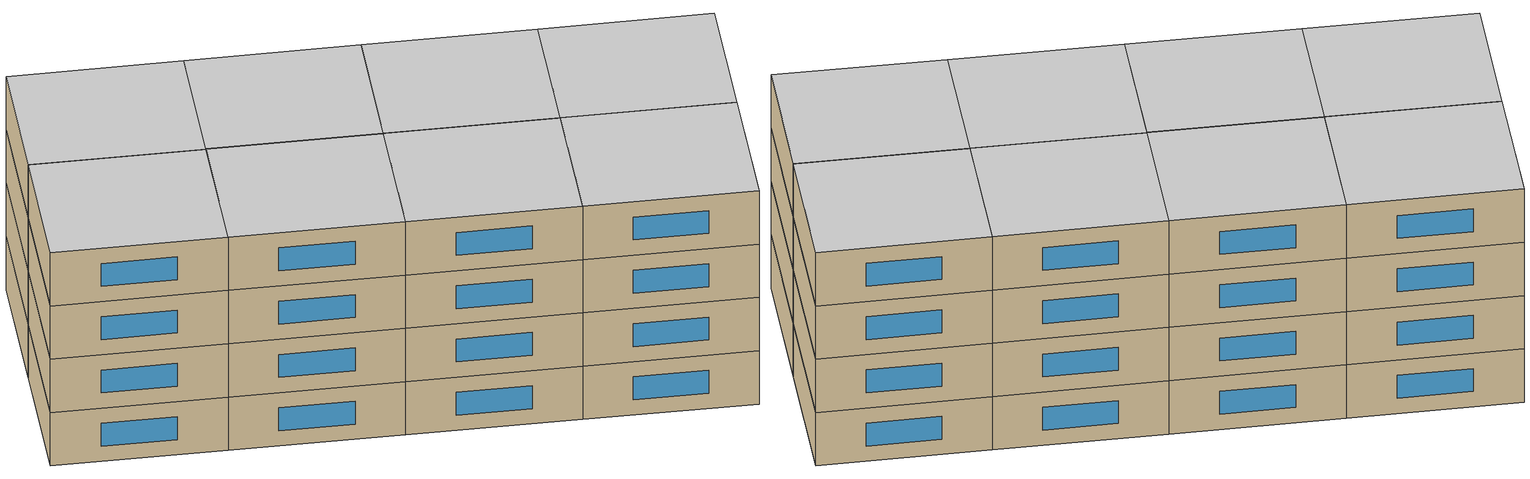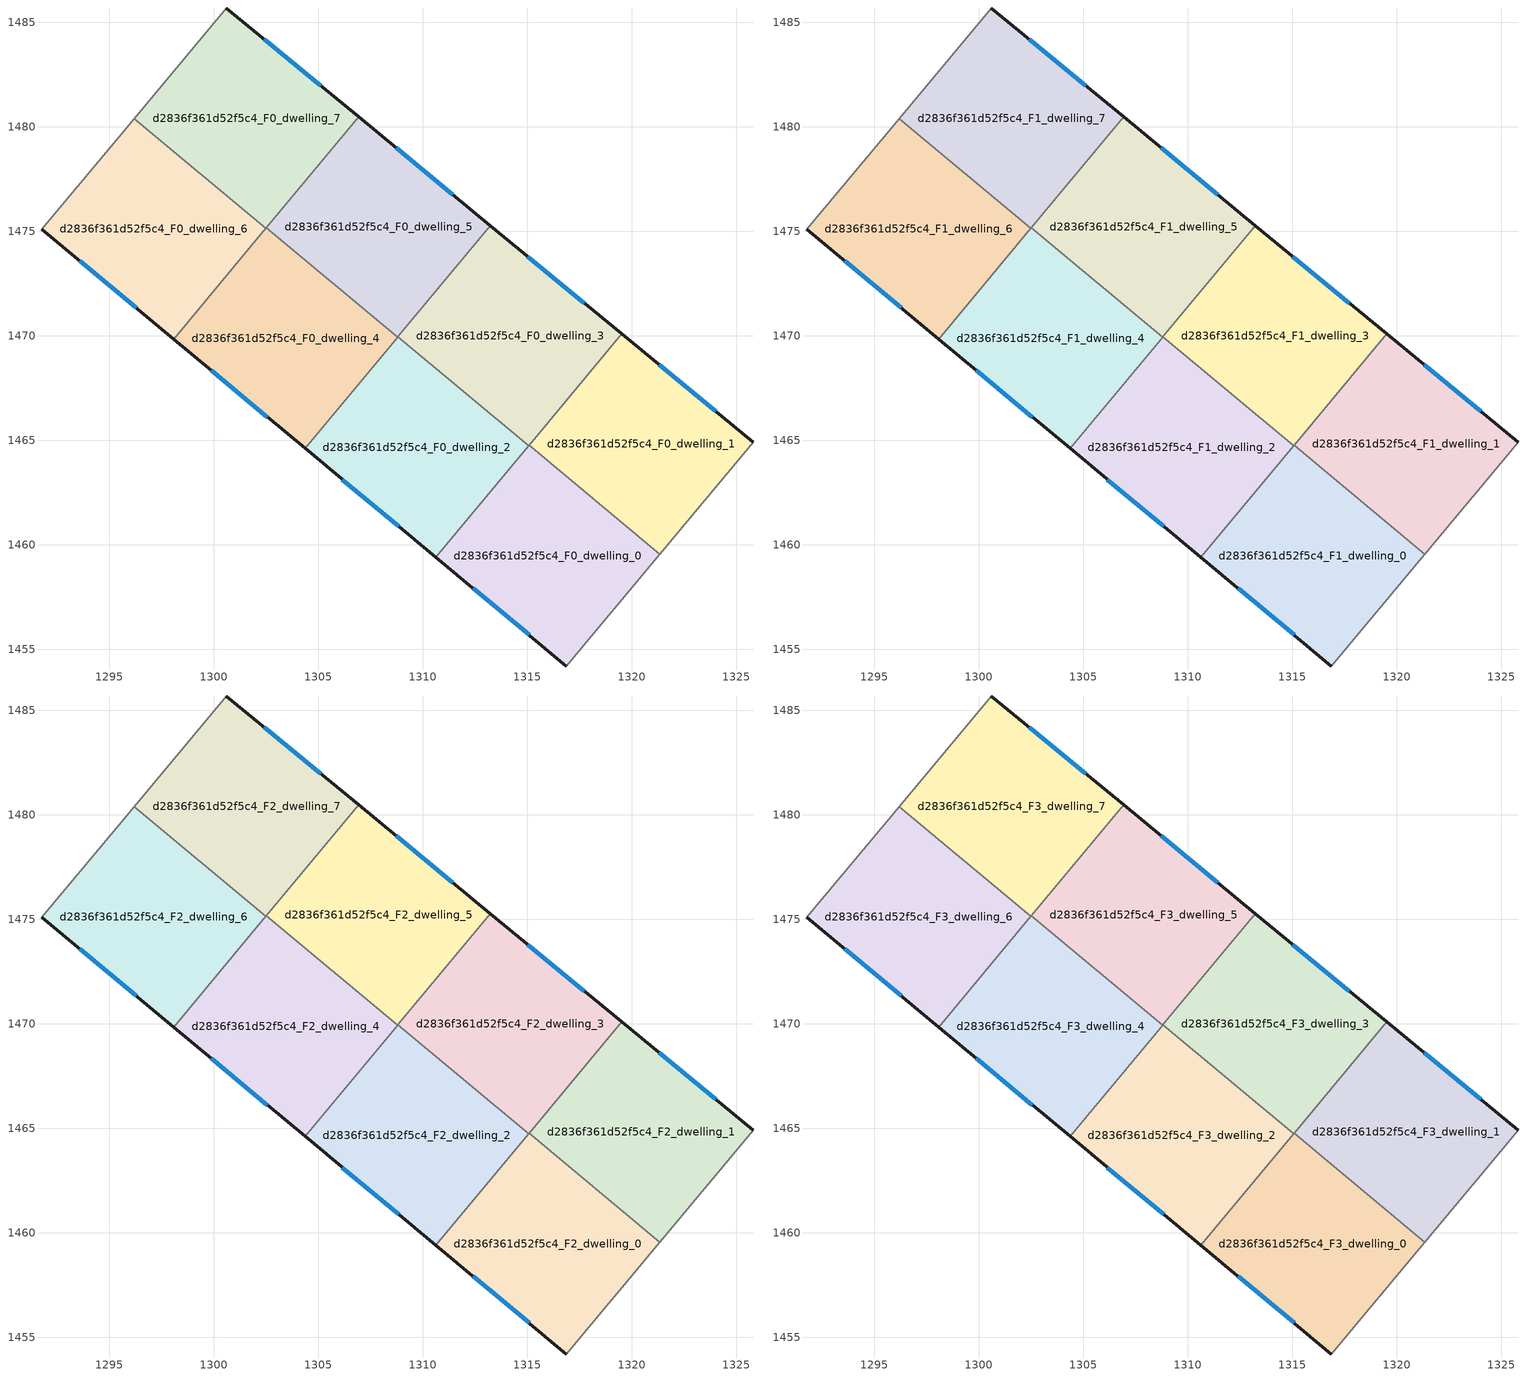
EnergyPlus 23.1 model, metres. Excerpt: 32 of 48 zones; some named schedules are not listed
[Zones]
d2836f361d52f5c4_F0_dwelling_0
 floor ground (EU_floor_Construction): 1321.33,1459.56 1316.87,1454.21 1310.63,1459.41 1315.08,1464.76 z0
 wall outside (EU_wall_Construction): 1310.63,1459.41 1316.87,1454.21 z0:3
 wall to d2836f361d52f5c4_F0_dwelling_1 (EU_wall_Construction): 1321.33,1459.56 1315.08,1464.76 z0:3
 wall adiabatic (EU_wall_Construction): 1316.87,1454.21 1321.33,1459.56 z0:3
 wall to d2836f361d52f5c4_F0_dwelling_2 (EU_wall_Construction): 1315.07,1464.74 1310.63,1459.41 z0:3
 wall to d2836f361d52f5c4_F0_dwelling_3 (EU_wall_Construction): 1315.08,1464.76 1315.07,1464.74 z0:3
 window (EU_Window_Construction): 1312.41,1457.92 1315.09,1455.69 z0.86:2.14
d2836f361d52f5c4_F0_dwelling_1
 floor ground (EU_floor_Construction): 1325.8,1464.92 1321.33,1459.56 1315.08,1464.76 1319.52,1470.1 z0
 wall outside (EU_wall_Construction): 1325.8,1464.92 1319.52,1470.1 z0:3
 wall adiabatic (EU_wall_Construction): 1321.33,1459.56 1325.8,1464.92 z0:3
 wall to d2836f361d52f5c4_F0_dwelling_3 (EU_wall_Construction): 1319.52,1470.1 1315.08,1464.76 z0:3
 window (EU_Window_Construction): 1324.01,1466.4 1321.32,1468.62 z0.86:2.14
d2836f361d52f5c4_F0_dwelling_2
 floor ground (EU_floor_Construction): 1315.07,1464.74 1310.63,1459.41 1304.36,1464.62 1308.8,1469.96 z0
 wall outside (EU_wall_Construction): 1304.36,1464.62 1310.63,1459.41 z0:3
 wall to d2836f361d52f5c4_F0_dwelling_3 (EU_wall_Construction): 1315.07,1464.74 1308.8,1469.96 z0:3
 wall to d2836f361d52f5c4_F0_dwelling_4 (EU_wall_Construction): 1308.79,1469.94 1304.36,1464.62 z0:3
 wall to d2836f361d52f5c4_F0_dwelling_5 (EU_wall_Construction): 1308.8,1469.96 1308.79,1469.94 z0:3
 window (EU_Window_Construction): 1306.15,1463.13 1308.84,1460.9 z0.86:2.14
d2836f361d52f5c4_F0_dwelling_3
 floor ground (EU_floor_Construction): 1319.52,1470.1 1315.07,1464.74 1308.8,1469.96 1313.23,1475.28 z0
 wall outside (EU_wall_Construction): 1319.52,1470.1 1313.23,1475.28 z0:3
 wall to d2836f361d52f5c4_F0_dwelling_5 (EU_wall_Construction): 1313.23,1475.28 1308.8,1469.96 z0:3
 window (EU_Window_Construction): 1317.73,1471.58 1315.03,1473.8 z0.86:2.14
d2836f361d52f5c4_F0_dwelling_4
 floor ground (EU_floor_Construction): 1308.79,1469.94 1304.36,1464.62 1298.08,1469.85 1302.51,1475.17 z0
 wall outside (EU_wall_Construction): 1298.08,1469.85 1304.36,1464.62 z0:3
 wall to d2836f361d52f5c4_F0_dwelling_5 (EU_wall_Construction): 1308.79,1469.94 1302.51,1475.17 z0:3
 wall to d2836f361d52f5c4_F0_dwelling_6 (EU_wall_Construction): 1302.49,1475.16 1298.08,1469.85 z0:3
 wall to d2836f361d52f5c4_F0_dwelling_7 (EU_wall_Construction): 1302.51,1475.17 1302.49,1475.16 z0:3
 window (EU_Window_Construction): 1299.87,1468.36 1302.57,1466.12 z0.86:2.14
d2836f361d52f5c4_F0_dwelling_5
 floor ground (EU_floor_Construction): 1313.23,1475.28 1308.79,1469.94 1302.51,1475.17 1306.92,1480.48 z0
 wall outside (EU_wall_Construction): 1313.23,1475.28 1306.92,1480.48 z0:3
 wall to d2836f361d52f5c4_F0_dwelling_7 (EU_wall_Construction): 1306.92,1480.48 1302.51,1475.17 z0:3
 window (EU_Window_Construction): 1311.43,1476.77 1308.73,1479 z0.86:2.14
d2836f361d52f5c4_F0_dwelling_6
 floor ground (EU_floor_Construction): 1302.49,1475.16 1298.08,1469.85 1291.78,1475.09 1296.19,1480.4 z0
 wall outside (EU_wall_Construction): 1291.78,1475.09 1298.08,1469.85 z0:3
 wall adiabatic (EU_wall_Construction): 1296.19,1480.4 1291.78,1475.09 z0:3
 wall to d2836f361d52f5c4_F0_dwelling_7 (EU_wall_Construction): 1302.49,1475.16 1296.19,1480.4 z0:3
 window (EU_Window_Construction): 1293.58,1473.6 1296.28,1471.35 z0.86:2.14
d2836f361d52f5c4_F0_dwelling_7
 floor ground (EU_floor_Construction): 1306.92,1480.48 1302.49,1475.16 1296.19,1480.4 1300.6,1485.69 z0
 wall outside (EU_wall_Construction): 1306.92,1480.48 1300.6,1485.69 z0:3
 wall adiabatic (EU_wall_Construction): 1300.6,1485.69 1296.19,1480.4 z0:3
 window (EU_Window_Construction): 1305.12,1481.97 1302.41,1484.2 z0.86:2.14
d2836f361d52f5c4_F1_dwelling_0
 floor to d2836f361d52f5c4_F0_dwelling_0 (EU_floor_Construction): 1321.33,1459.56 1316.87,1454.21 1310.63,1459.41 1315.08,1464.76 z3
 wall outside (EU_wall_Construction): 1310.63,1459.41 1316.87,1454.21 z3:6
 wall to d2836f361d52f5c4_F1_dwelling_1 (EU_wall_Construction): 1321.33,1459.56 1315.08,1464.76 z3:6
 wall adiabatic (EU_wall_Construction): 1316.87,1454.21 1321.33,1459.56 z3:6
 wall to d2836f361d52f5c4_F1_dwelling_2 (EU_wall_Construction): 1315.07,1464.74 1310.63,1459.41 z3:6
 wall to d2836f361d52f5c4_F1_dwelling_3 (EU_wall_Construction): 1315.08,1464.76 1315.07,1464.74 z3:6
 window (EU_Window_Construction): 1312.41,1457.92 1315.09,1455.69 z3.86:5.14
d2836f361d52f5c4_F1_dwelling_1
 floor to d2836f361d52f5c4_F0_dwelling_1 (EU_floor_Construction): 1325.8,1464.92 1321.33,1459.56 1315.08,1464.76 1319.52,1470.1 z3
 wall outside (EU_wall_Construction): 1325.8,1464.92 1319.52,1470.1 z3:6
 wall adiabatic (EU_wall_Construction): 1321.33,1459.56 1325.8,1464.92 z3:6
 wall to d2836f361d52f5c4_F1_dwelling_3 (EU_wall_Construction): 1319.52,1470.1 1315.08,1464.76 z3:6
 window (EU_Window_Construction): 1324.01,1466.4 1321.32,1468.62 z3.86:5.14
d2836f361d52f5c4_F1_dwelling_2
 floor to d2836f361d52f5c4_F0_dwelling_2 (EU_floor_Construction): 1315.07,1464.74 1310.63,1459.41 1304.36,1464.62 1308.8,1469.96 z3
 wall outside (EU_wall_Construction): 1304.36,1464.62 1310.63,1459.41 z3:6
 wall to d2836f361d52f5c4_F1_dwelling_3 (EU_wall_Construction): 1315.07,1464.74 1308.8,1469.96 z3:6
 wall to d2836f361d52f5c4_F1_dwelling_4 (EU_wall_Construction): 1308.79,1469.94 1304.36,1464.62 z3:6
 wall to d2836f361d52f5c4_F1_dwelling_5 (EU_wall_Construction): 1308.8,1469.96 1308.79,1469.94 z3:6
 window (EU_Window_Construction): 1306.15,1463.13 1308.84,1460.9 z3.86:5.14
d2836f361d52f5c4_F1_dwelling_3
 floor to d2836f361d52f5c4_F0_dwelling_3 (EU_floor_Construction): 1319.52,1470.1 1315.07,1464.74 1308.8,1469.96 1313.23,1475.28 z3
 wall outside (EU_wall_Construction): 1319.52,1470.1 1313.23,1475.28 z3:6
 wall to d2836f361d52f5c4_F1_dwelling_5 (EU_wall_Construction): 1313.23,1475.28 1308.8,1469.96 z3:6
 window (EU_Window_Construction): 1317.73,1471.58 1315.03,1473.8 z3.86:5.14
d2836f361d52f5c4_F1_dwelling_4
 floor to d2836f361d52f5c4_F0_dwelling_4 (EU_floor_Construction): 1308.79,1469.94 1304.36,1464.62 1298.08,1469.85 1302.51,1475.17 z3
 wall outside (EU_wall_Construction): 1298.08,1469.85 1304.36,1464.62 z3:6
 wall to d2836f361d52f5c4_F1_dwelling_5 (EU_wall_Construction): 1308.79,1469.94 1302.51,1475.17 z3:6
 wall to d2836f361d52f5c4_F1_dwelling_6 (EU_wall_Construction): 1302.49,1475.16 1298.08,1469.85 z3:6
 wall to d2836f361d52f5c4_F1_dwelling_7 (EU_wall_Construction): 1302.51,1475.17 1302.49,1475.16 z3:6
 window (EU_Window_Construction): 1299.87,1468.36 1302.57,1466.12 z3.86:5.14
d2836f361d52f5c4_F1_dwelling_5
 floor to d2836f361d52f5c4_F0_dwelling_5 (EU_floor_Construction): 1313.23,1475.28 1308.79,1469.94 1302.51,1475.17 1306.92,1480.48 z3
 wall outside (EU_wall_Construction): 1313.23,1475.28 1306.92,1480.48 z3:6
 wall to d2836f361d52f5c4_F1_dwelling_7 (EU_wall_Construction): 1306.92,1480.48 1302.51,1475.17 z3:6
 window (EU_Window_Construction): 1311.43,1476.77 1308.73,1479 z3.86:5.14
d2836f361d52f5c4_F1_dwelling_6
 floor to d2836f361d52f5c4_F0_dwelling_6 (EU_floor_Construction): 1302.49,1475.16 1298.08,1469.85 1291.78,1475.09 1296.19,1480.4 z3
 wall outside (EU_wall_Construction): 1291.78,1475.09 1298.08,1469.85 z3:6
 wall adiabatic (EU_wall_Construction): 1296.19,1480.4 1291.78,1475.09 z3:6
 wall to d2836f361d52f5c4_F1_dwelling_7 (EU_wall_Construction): 1302.49,1475.16 1296.19,1480.4 z3:6
 window (EU_Window_Construction): 1293.58,1473.6 1296.28,1471.35 z3.86:5.14
d2836f361d52f5c4_F1_dwelling_7
 floor to d2836f361d52f5c4_F0_dwelling_7 (EU_floor_Construction): 1306.92,1480.48 1302.49,1475.16 1296.19,1480.4 1300.6,1485.69 z3
 wall outside (EU_wall_Construction): 1306.92,1480.48 1300.6,1485.69 z3:6
 wall adiabatic (EU_wall_Construction): 1300.6,1485.69 1296.19,1480.4 z3:6
 window (EU_Window_Construction): 1305.12,1481.97 1302.41,1484.2 z3.86:5.14
d2836f361d52f5c4_F2_dwelling_0
 floor to d2836f361d52f5c4_F1_dwelling_0 (EU_floor_Construction): 1321.33,1459.56 1316.87,1454.21 1310.63,1459.41 1315.08,1464.76 z6
 wall outside (EU_wall_Construction): 1310.63,1459.41 1316.87,1454.21 z6:9
 wall to d2836f361d52f5c4_F2_dwelling_1 (EU_wall_Construction): 1321.33,1459.56 1315.08,1464.76 z6:9
 wall adiabatic (EU_wall_Construction): 1316.87,1454.21 1321.33,1459.56 z6:9
 wall to d2836f361d52f5c4_F2_dwelling_2 (EU_wall_Construction): 1315.07,1464.74 1310.63,1459.41 z6:9
 wall to d2836f361d52f5c4_F2_dwelling_3 (EU_wall_Construction): 1315.08,1464.76 1315.07,1464.74 z6:9
 window (EU_Window_Construction): 1312.41,1457.92 1315.09,1455.69 z6.86:8.14
d2836f361d52f5c4_F2_dwelling_1
 floor to d2836f361d52f5c4_F1_dwelling_1 (EU_floor_Construction): 1325.8,1464.92 1321.33,1459.56 1315.08,1464.76 1319.52,1470.1 z6
 wall outside (EU_wall_Construction): 1325.8,1464.92 1319.52,1470.1 z6:9
 wall adiabatic (EU_wall_Construction): 1321.33,1459.56 1325.8,1464.92 z6:9
 wall to d2836f361d52f5c4_F2_dwelling_3 (EU_wall_Construction): 1319.52,1470.1 1315.08,1464.76 z6:9
 window (EU_Window_Construction): 1324.01,1466.4 1321.32,1468.62 z6.86:8.14
d2836f361d52f5c4_F2_dwelling_2
 floor to d2836f361d52f5c4_F1_dwelling_2 (EU_floor_Construction): 1315.07,1464.74 1310.63,1459.41 1304.36,1464.62 1308.8,1469.96 z6
 wall outside (EU_wall_Construction): 1304.36,1464.62 1310.63,1459.41 z6:9
 wall to d2836f361d52f5c4_F2_dwelling_3 (EU_wall_Construction): 1315.07,1464.74 1308.8,1469.96 z6:9
 wall to d2836f361d52f5c4_F2_dwelling_4 (EU_wall_Construction): 1308.79,1469.94 1304.36,1464.62 z6:9
 wall to d2836f361d52f5c4_F2_dwelling_5 (EU_wall_Construction): 1308.8,1469.96 1308.79,1469.94 z6:9
 window (EU_Window_Construction): 1306.15,1463.13 1308.84,1460.9 z6.86:8.14
d2836f361d52f5c4_F2_dwelling_3
 floor to d2836f361d52f5c4_F1_dwelling_3 (EU_floor_Construction): 1319.52,1470.1 1315.07,1464.74 1308.8,1469.96 1313.23,1475.28 z6
 wall outside (EU_wall_Construction): 1319.52,1470.1 1313.23,1475.28 z6:9
 wall to d2836f361d52f5c4_F2_dwelling_5 (EU_wall_Construction): 1313.23,1475.28 1308.8,1469.96 z6:9
 window (EU_Window_Construction): 1317.73,1471.58 1315.03,1473.8 z6.86:8.14
d2836f361d52f5c4_F2_dwelling_4
 floor to d2836f361d52f5c4_F1_dwelling_4 (EU_floor_Construction): 1308.79,1469.94 1304.36,1464.62 1298.08,1469.85 1302.51,1475.17 z6
 wall outside (EU_wall_Construction): 1298.08,1469.85 1304.36,1464.62 z6:9
 wall to d2836f361d52f5c4_F2_dwelling_5 (EU_wall_Construction): 1308.79,1469.94 1302.51,1475.17 z6:9
 wall to d2836f361d52f5c4_F2_dwelling_6 (EU_wall_Construction): 1302.49,1475.16 1298.08,1469.85 z6:9
 wall to d2836f361d52f5c4_F2_dwelling_7 (EU_wall_Construction): 1302.51,1475.17 1302.49,1475.16 z6:9
 window (EU_Window_Construction): 1299.87,1468.36 1302.57,1466.12 z6.86:8.14
d2836f361d52f5c4_F2_dwelling_5
 floor to d2836f361d52f5c4_F1_dwelling_5 (EU_floor_Construction): 1313.23,1475.28 1308.79,1469.94 1302.51,1475.17 1306.92,1480.48 z6
 wall outside (EU_wall_Construction): 1313.23,1475.28 1306.92,1480.48 z6:9
 wall to d2836f361d52f5c4_F2_dwelling_7 (EU_wall_Construction): 1306.92,1480.48 1302.51,1475.17 z6:9
 window (EU_Window_Construction): 1311.43,1476.77 1308.73,1479 z6.86:8.14
d2836f361d52f5c4_F2_dwelling_6
 floor to d2836f361d52f5c4_F1_dwelling_6 (EU_floor_Construction): 1302.49,1475.16 1298.08,1469.85 1291.78,1475.09 1296.19,1480.4 z6
 wall outside (EU_wall_Construction): 1291.78,1475.09 1298.08,1469.85 z6:9
 wall adiabatic (EU_wall_Construction): 1296.19,1480.4 1291.78,1475.09 z6:9
 wall to d2836f361d52f5c4_F2_dwelling_7 (EU_wall_Construction): 1302.49,1475.16 1296.19,1480.4 z6:9
 window (EU_Window_Construction): 1293.58,1473.6 1296.28,1471.35 z6.86:8.14
d2836f361d52f5c4_F2_dwelling_7
 floor to d2836f361d52f5c4_F1_dwelling_7 (EU_floor_Construction): 1306.92,1480.48 1302.49,1475.16 1296.19,1480.4 1300.6,1485.69 z6
 wall outside (EU_wall_Construction): 1306.92,1480.48 1300.6,1485.69 z6:9
 wall adiabatic (EU_wall_Construction): 1300.6,1485.69 1296.19,1480.4 z6:9
 window (EU_Window_Construction): 1305.12,1481.97 1302.41,1484.2 z6.86:8.14
d2836f361d52f5c4_F3_dwelling_0
 floor to d2836f361d52f5c4_F2_dwelling_0 (EU_floor_Construction): 1321.33,1459.56 1316.87,1454.21 1310.63,1459.41 1315.08,1464.76 z9
 wall outside (EU_wall_Construction): 1310.63,1459.41 1316.87,1454.21 z9:12
 wall to d2836f361d52f5c4_F3_dwelling_1 (EU_wall_Construction): 1321.33,1459.56 1315.08,1464.76 z9:12
 wall adiabatic (EU_wall_Construction): 1316.87,1454.21 1321.33,1459.56 z9:12
 wall to d2836f361d52f5c4_F3_dwelling_2 (EU_wall_Construction): 1315.07,1464.74 1310.63,1459.41 z9:12
 wall to d2836f361d52f5c4_F3_dwelling_3 (EU_wall_Construction): 1315.08,1464.76 1315.07,1464.74 z9:12
 window (EU_Window_Construction): 1312.41,1457.92 1315.09,1455.69 z9.86:11.14
 ceiling to d2836f361d52f5c4_F4_dwelling_0 (EU_floor_Construction): 1316.87,1454.21 1321.33,1459.56 1315.08,1464.76 1310.63,1459.41 z12
d2836f361d52f5c4_F3_dwelling_1
 floor to d2836f361d52f5c4_F2_dwelling_1 (EU_floor_Construction): 1325.8,1464.92 1321.33,1459.56 1315.08,1464.76 1319.52,1470.1 z9
 wall outside (EU_wall_Construction): 1325.8,1464.92 1319.52,1470.1 z9:12
 wall adiabatic (EU_wall_Construction): 1321.33,1459.56 1325.8,1464.92 z9:12
 wall to d2836f361d52f5c4_F3_dwelling_3 (EU_wall_Construction): 1319.52,1470.1 1315.08,1464.76 z9:12
 window (EU_Window_Construction): 1324.01,1466.4 1321.32,1468.62 z9.86:11.14
 ceiling to d2836f361d52f5c4_F4_dwelling_1 (EU_floor_Construction): 1321.33,1459.56 1325.8,1464.92 1319.52,1470.1 1315.08,1464.76 z12
d2836f361d52f5c4_F3_dwelling_2
 floor to d2836f361d52f5c4_F2_dwelling_2 (EU_floor_Construction): 1315.07,1464.74 1310.63,1459.41 1304.36,1464.62 1308.8,1469.96 z9
 wall outside (EU_wall_Construction): 1304.36,1464.62 1310.63,1459.41 z9:12
 wall to d2836f361d52f5c4_F3_dwelling_3 (EU_wall_Construction): 1315.07,1464.74 1308.8,1469.96 z9:12
 wall to d2836f361d52f5c4_F3_dwelling_4 (EU_wall_Construction): 1308.79,1469.94 1304.36,1464.62 z9:12
 wall to d2836f361d52f5c4_F3_dwelling_5 (EU_wall_Construction): 1308.8,1469.96 1308.79,1469.94 z9:12
 window (EU_Window_Construction): 1306.15,1463.13 1308.84,1460.9 z9.86:11.14
 ceiling to d2836f361d52f5c4_F4_dwelling_2 (EU_floor_Construction): 1310.63,1459.41 1315.07,1464.74 1308.8,1469.96 1304.36,1464.62 z12
d2836f361d52f5c4_F3_dwelling_3
 floor to d2836f361d52f5c4_F2_dwelling_3 (EU_floor_Construction): 1319.52,1470.1 1315.07,1464.74 1308.8,1469.96 1313.23,1475.28 z9
 wall outside (EU_wall_Construction): 1319.52,1470.1 1313.23,1475.28 z9:12
 wall to d2836f361d52f5c4_F3_dwelling_5 (EU_wall_Construction): 1313.23,1475.28 1308.8,1469.96 z9:12
 window (EU_Window_Construction): 1317.73,1471.58 1315.03,1473.8 z9.86:11.14
 ceiling to d2836f361d52f5c4_F4_dwelling_3 (EU_floor_Construction): 1315.07,1464.74 1319.52,1470.1 1313.23,1475.28 1308.8,1469.96 z12
d2836f361d52f5c4_F3_dwelling_4
 floor to d2836f361d52f5c4_F2_dwelling_4 (EU_floor_Construction): 1308.79,1469.94 1304.36,1464.62 1298.08,1469.85 1302.51,1475.17 z9
 wall outside (EU_wall_Construction): 1298.08,1469.85 1304.36,1464.62 z9:12
 wall to d2836f361d52f5c4_F3_dwelling_5 (EU_wall_Construction): 1308.79,1469.94 1302.51,1475.17 z9:12
 wall to d2836f361d52f5c4_F3_dwelling_6 (EU_wall_Construction): 1302.49,1475.16 1298.08,1469.85 z9:12
 wall to d2836f361d52f5c4_F3_dwelling_7 (EU_wall_Construction): 1302.51,1475.17 1302.49,1475.16 z9:12
 window (EU_Window_Construction): 1299.87,1468.36 1302.57,1466.12 z9.86:11.14
 ceiling to d2836f361d52f5c4_F4_dwelling_4 (EU_floor_Construction): 1304.36,1464.62 1308.79,1469.94 1302.51,1475.17 1298.08,1469.85 z12
d2836f361d52f5c4_F3_dwelling_5
 floor to d2836f361d52f5c4_F2_dwelling_5 (EU_floor_Construction): 1313.23,1475.28 1308.79,1469.94 1302.51,1475.17 1306.92,1480.48 z9
 wall outside (EU_wall_Construction): 1313.23,1475.28 1306.92,1480.48 z9:12
 wall to d2836f361d52f5c4_F3_dwelling_7 (EU_wall_Construction): 1306.92,1480.48 1302.51,1475.17 z9:12
 window (EU_Window_Construction): 1311.43,1476.77 1308.73,1479 z9.86:11.14
 ceiling to d2836f361d52f5c4_F4_dwelling_5 (EU_floor_Construction): 1308.79,1469.94 1313.23,1475.28 1306.92,1480.48 1302.51,1475.17 z12
d2836f361d52f5c4_F3_dwelling_6
 floor to d2836f361d52f5c4_F2_dwelling_6 (EU_floor_Construction): 1302.49,1475.16 1298.08,1469.85 1291.78,1475.09 1296.19,1480.4 z9
 wall outside (EU_wall_Construction): 1291.78,1475.09 1298.08,1469.85 z9:12
 wall adiabatic (EU_wall_Construction): 1296.19,1480.4 1291.78,1475.09 z9:12
 wall to d2836f361d52f5c4_F3_dwelling_7 (EU_wall_Construction): 1302.49,1475.16 1296.19,1480.4 z9:12
 window (EU_Window_Construction): 1293.58,1473.6 1296.28,1471.35 z9.86:11.14
 ceiling to d2836f361d52f5c4_F4_dwelling_6 (EU_floor_Construction): 1298.08,1469.85 1302.49,1475.16 1296.19,1480.4 1291.78,1475.09 z12
d2836f361d52f5c4_F3_dwelling_7
 floor to d2836f361d52f5c4_F2_dwelling_7 (EU_floor_Construction): 1306.92,1480.48 1302.49,1475.16 1296.19,1480.4 1300.6,1485.69 z9
 wall outside (EU_wall_Construction): 1306.92,1480.48 1300.6,1485.69 z9:12
 wall adiabatic (EU_wall_Construction): 1300.6,1485.69 1296.19,1480.4 z9:12
 window (EU_Window_Construction): 1305.12,1481.97 1302.41,1484.2 z9.86:11.14
 ceiling to d2836f361d52f5c4_F4_dwelling_7 (EU_floor_Construction): 1302.49,1475.16 1306.92,1480.48 1300.6,1485.69 1296.19,1480.4 z12
[Building]
EU S2 Campaign: North Axis=0; Terrain=City; Solar Distribution=FullExterior
[Site:Location]
Helsinki-Vantaa.AP: Latitude=60.317; Longitude=24.963; Time Zone=2; Elevation=54.6
[SizingPeriod:WeatherFileDays]
AnnualSizingPeriod: Begin Month=1; Begin Day of Month=1; End Month=12; End Day of Month=31; Day of Week for Start Day=Monday; Use Weather File Daylight Saving Period=No; Use Weather File Rain and Snow Indicators=No
[MATERIAL]
EU_InternalMass_Material: Roughness=MediumRough; Thickness=0.1; Conductivity=1; Density=1800; Specific Heat=900; Thermal Absorptance=0.9; Solar Absorptance=0.7; Visible Absorptance=0.7
[MATERIAL:NOMASS] Roughness=MediumRough; Thermal Absorptance=0.9; Solar Absorptance=0.7; Visible Absorptance=0.7
Name | Thermal Resistance
EU_wall_NoMass | 1.10183
EU_floor_NoMass | 1.70606
[WINDOWMATERIAL:SIMPLEGLAZINGSYSTEM]
EU_Window_SimpleGlazing: UFactor=3.11035; Solar Heat Gain Coefficient=0.8; Visible Transmittance=0.8
[CONSTRUCTION]
EU_wall_Construction: EU_wall_NoMass
EU_floor_Construction: EU_floor_NoMass
EU_Window_Construction: EU_Window_SimpleGlazing
EU_InternalMass_Construction: EU_InternalMass_Material
[ZONE] Type=1; Multiplier=1; Ceiling Height=autocalculate; Floor Area=autocalculate; Part of Total Floor Area=Yes
Name | Volume
d2836f361d52f5c4_F0_dwelling_0; d2836f361d52f5c4_F1_dwelling_0; d2836f361d52f5c4_F2_dwelling_0; d2836f361d52f5c4_F3_dwelling_0 | 169.817
d2836f361d52f5c4_F0_dwelling_1; d2836f361d52f5c4_F1_dwelling_1; d2836f361d52f5c4_F2_dwelling_1; d2836f361d52f5c4_F3_dwelling_1 | 169.81
d2836f361d52f5c4_F0_dwelling_2; d2836f361d52f5c4_F1_dwelling_2; d2836f361d52f5c4_F2_dwelling_2; d2836f361d52f5c4_F3_dwelling_2 | 169.791
d2836f361d52f5c4_F0_dwelling_3; d2836f361d52f5c4_F1_dwelling_3; d2836f361d52f5c4_F2_dwelling_3; d2836f361d52f5c4_F3_dwelling_3 | 169.814
d2836f361d52f5c4_F0_dwelling_4; d2836f361d52f5c4_F1_dwelling_4; d2836f361d52f5c4_F2_dwelling_4; d2836f361d52f5c4_F3_dwelling_4 | 169.794
d2836f361d52f5c4_F0_dwelling_5; d2836f361d52f5c4_F1_dwelling_5; d2836f361d52f5c4_F2_dwelling_5; d2836f361d52f5c4_F3_dwelling_5 | 169.818
d2836f361d52f5c4_F0_dwelling_6; d2836f361d52f5c4_F1_dwelling_6; d2836f361d52f5c4_F2_dwelling_6; d2836f361d52f5c4_F3_dwelling_6 | 169.801
d2836f361d52f5c4_F0_dwelling_7; d2836f361d52f5c4_F1_dwelling_7; d2836f361d52f5c4_F2_dwelling_7; d2836f361d52f5c4_F3_dwelling_7 | 169.826
[INTERNALMASS] Construction=EU_InternalMass_Construction
Name | Zone or ZoneList | Surface Area
d2836f361d52f5c4_F0_dwelling_0_EU_InternalMass | d2836f361d52f5c4_F0_dwelling_0 | 56.6077
d2836f361d52f5c4_F0_dwelling_1_EU_InternalMass | d2836f361d52f5c4_F0_dwelling_1 | 56.6041
d2836f361d52f5c4_F0_dwelling_2_EU_InternalMass | d2836f361d52f5c4_F0_dwelling_2 | 56.5981
d2836f361d52f5c4_F0_dwelling_3_EU_InternalMass | d2836f361d52f5c4_F0_dwelling_3 | 56.6055
d2836f361d52f5c4_F0_dwelling_4_EU_InternalMass | d2836f361d52f5c4_F0_dwelling_4 | 56.5991
d2836f361d52f5c4_F0_dwelling_5_EU_InternalMass | d2836f361d52f5c4_F0_dwelling_5 | 56.6084
d2836f361d52f5c4_F0_dwelling_6_EU_InternalMass | d2836f361d52f5c4_F0_dwelling_6 | 56.6033
d2836f361d52f5c4_F0_dwelling_7_EU_InternalMass | d2836f361d52f5c4_F0_dwelling_7 | 56.6082
d2836f361d52f5c4_F1_dwelling_0_EU_InternalMass | d2836f361d52f5c4_F1_dwelling_0 | 56.6077
d2836f361d52f5c4_F1_dwelling_1_EU_InternalMass | d2836f361d52f5c4_F1_dwelling_1 | 56.6041
d2836f361d52f5c4_F1_dwelling_2_EU_InternalMass | d2836f361d52f5c4_F1_dwelling_2 | 56.5981
d2836f361d52f5c4_F1_dwelling_3_EU_InternalMass | d2836f361d52f5c4_F1_dwelling_3 | 56.6055
d2836f361d52f5c4_F1_dwelling_4_EU_InternalMass | d2836f361d52f5c4_F1_dwelling_4 | 56.5991
d2836f361d52f5c4_F1_dwelling_5_EU_InternalMass | d2836f361d52f5c4_F1_dwelling_5 | 56.6084
d2836f361d52f5c4_F1_dwelling_6_EU_InternalMass | d2836f361d52f5c4_F1_dwelling_6 | 56.6033
d2836f361d52f5c4_F1_dwelling_7_EU_InternalMass | d2836f361d52f5c4_F1_dwelling_7 | 56.6082
d2836f361d52f5c4_F2_dwelling_0_EU_InternalMass | d2836f361d52f5c4_F2_dwelling_0 | 56.6077
d2836f361d52f5c4_F2_dwelling_1_EU_InternalMass | d2836f361d52f5c4_F2_dwelling_1 | 56.6041
d2836f361d52f5c4_F2_dwelling_2_EU_InternalMass | d2836f361d52f5c4_F2_dwelling_2 | 56.5981
d2836f361d52f5c4_F2_dwelling_3_EU_InternalMass | d2836f361d52f5c4_F2_dwelling_3 | 56.6055
d2836f361d52f5c4_F2_dwelling_4_EU_InternalMass | d2836f361d52f5c4_F2_dwelling_4 | 56.5991
d2836f361d52f5c4_F2_dwelling_5_EU_InternalMass | d2836f361d52f5c4_F2_dwelling_5 | 56.6084
d2836f361d52f5c4_F2_dwelling_6_EU_InternalMass | d2836f361d52f5c4_F2_dwelling_6 | 56.6033
d2836f361d52f5c4_F2_dwelling_7_EU_InternalMass | d2836f361d52f5c4_F2_dwelling_7 | 56.6082
d2836f361d52f5c4_F3_dwelling_0_EU_InternalMass | d2836f361d52f5c4_F3_dwelling_0 | 56.6077
d2836f361d52f5c4_F3_dwelling_1_EU_InternalMass | d2836f361d52f5c4_F3_dwelling_1 | 56.6041
d2836f361d52f5c4_F3_dwelling_2_EU_InternalMass | d2836f361d52f5c4_F3_dwelling_2 | 56.5981
d2836f361d52f5c4_F3_dwelling_3_EU_InternalMass | d2836f361d52f5c4_F3_dwelling_3 | 56.6055
d2836f361d52f5c4_F3_dwelling_4_EU_InternalMass | d2836f361d52f5c4_F3_dwelling_4 | 56.5991
d2836f361d52f5c4_F3_dwelling_5_EU_InternalMass | d2836f361d52f5c4_F3_dwelling_5 | 56.6084
d2836f361d52f5c4_F3_dwelling_6_EU_InternalMass | d2836f361d52f5c4_F3_dwelling_6 | 56.6033
d2836f361d52f5c4_F3_dwelling_7_EU_InternalMass | d2836f361d52f5c4_F3_dwelling_7 | 56.6082
[OTHEREQUIPMENT] Fuel Type=Electricity; Design Level Calculation Method=Watts/Area; Power per Zone Floor Area=1; Fraction Latent=0; Fraction Radiant=0; Fraction Lost=0; Carbon Dioxide Generation Rate=0; EndUse Subcategory=EU_Step8_InternalGains
Name | Zone or ZoneList or Space or SpaceList | Schedule
EU_Step8_InternalGain_d2836f361d52f5c4_F0_dwelling_0_f000 | d2836f361d52f5c4_F0_dwelling_0 | EU_Step8_GainSchedule_d2836f361d52f5c4_F0_dwelling_0_f000
EU_Step8_InternalGain_d2836f361d52f5c4_F0_dwelling_1_f000 | d2836f361d52f5c4_F0_dwelling_1 | EU_Step8_GainSchedule_d2836f361d52f5c4_F0_dwelling_1_f000
EU_Step8_InternalGain_d2836f361d52f5c4_F0_dwelling_2_f000 | d2836f361d52f5c4_F0_dwelling_2 | EU_Step8_GainSchedule_d2836f361d52f5c4_F0_dwelling_2_f000
EU_Step8_InternalGain_d2836f361d52f5c4_F0_dwelling_3_f000 | d2836f361d52f5c4_F0_dwelling_3 | EU_Step8_GainSchedule_d2836f361d52f5c4_F0_dwelling_3_f000
EU_Step8_InternalGain_d2836f361d52f5c4_F0_dwelling_4_f000 | d2836f361d52f5c4_F0_dwelling_4 | EU_Step8_GainSchedule_d2836f361d52f5c4_F0_dwelling_4_f000
EU_Step8_InternalGain_d2836f361d52f5c4_F0_dwelling_5_f000 | d2836f361d52f5c4_F0_dwelling_5 | EU_Step8_GainSchedule_d2836f361d52f5c4_F0_dwelling_5_f000
EU_Step8_InternalGain_d2836f361d52f5c4_F0_dwelling_6_f000 | d2836f361d52f5c4_F0_dwelling_6 | EU_Step8_GainSchedule_d2836f361d52f5c4_F0_dwelling_6_f000
EU_Step8_InternalGain_d2836f361d52f5c4_F0_dwelling_7_f000 | d2836f361d52f5c4_F0_dwelling_7 | EU_Step8_GainSchedule_d2836f361d52f5c4_F0_dwelling_7_f000
EU_Step8_InternalGain_d2836f361d52f5c4_F1_dwelling_0_f000 | d2836f361d52f5c4_F1_dwelling_0 | EU_Step8_GainSchedule_d2836f361d52f5c4_F1_dwelling_0_f000
EU_Step8_InternalGain_d2836f361d52f5c4_F1_dwelling_1_f000 | d2836f361d52f5c4_F1_dwelling_1 | EU_Step8_GainSchedule_d2836f361d52f5c4_F1_dwelling_1_f000
EU_Step8_InternalGain_d2836f361d52f5c4_F1_dwelling_2_f000 | d2836f361d52f5c4_F1_dwelling_2 | EU_Step8_GainSchedule_d2836f361d52f5c4_F1_dwelling_2_f000
EU_Step8_InternalGain_d2836f361d52f5c4_F1_dwelling_3_f000 | d2836f361d52f5c4_F1_dwelling_3 | EU_Step8_GainSchedule_d2836f361d52f5c4_F1_dwelling_3_f000
EU_Step8_InternalGain_d2836f361d52f5c4_F1_dwelling_4_f000 | d2836f361d52f5c4_F1_dwelling_4 | EU_Step8_GainSchedule_d2836f361d52f5c4_F1_dwelling_4_f000
EU_Step8_InternalGain_d2836f361d52f5c4_F1_dwelling_5_f000 | d2836f361d52f5c4_F1_dwelling_5 | EU_Step8_GainSchedule_d2836f361d52f5c4_F1_dwelling_5_f000
EU_Step8_InternalGain_d2836f361d52f5c4_F1_dwelling_6_f000 | d2836f361d52f5c4_F1_dwelling_6 | EU_Step8_GainSchedule_d2836f361d52f5c4_F1_dwelling_6_f000
EU_Step8_InternalGain_d2836f361d52f5c4_F1_dwelling_7_f000 | d2836f361d52f5c4_F1_dwelling_7 | EU_Step8_GainSchedule_d2836f361d52f5c4_F1_dwelling_7_f000
EU_Step8_InternalGain_d2836f361d52f5c4_F2_dwelling_0_f000 | d2836f361d52f5c4_F2_dwelling_0 | EU_Step8_GainSchedule_d2836f361d52f5c4_F2_dwelling_0_f000
EU_Step8_InternalGain_d2836f361d52f5c4_F2_dwelling_1_f000 | d2836f361d52f5c4_F2_dwelling_1 | EU_Step8_GainSchedule_d2836f361d52f5c4_F2_dwelling_1_f000
EU_Step8_InternalGain_d2836f361d52f5c4_F2_dwelling_2_f000 | d2836f361d52f5c4_F2_dwelling_2 | EU_Step8_GainSchedule_d2836f361d52f5c4_F2_dwelling_2_f000
EU_Step8_InternalGain_d2836f361d52f5c4_F2_dwelling_3_f000 | d2836f361d52f5c4_F2_dwelling_3 | EU_Step8_GainSchedule_d2836f361d52f5c4_F2_dwelling_3_f000
EU_Step8_InternalGain_d2836f361d52f5c4_F2_dwelling_4_f000 | d2836f361d52f5c4_F2_dwelling_4 | EU_Step8_GainSchedule_d2836f361d52f5c4_F2_dwelling_4_f000
EU_Step8_InternalGain_d2836f361d52f5c4_F2_dwelling_5_f000 | d2836f361d52f5c4_F2_dwelling_5 | EU_Step8_GainSchedule_d2836f361d52f5c4_F2_dwelling_5_f000
EU_Step8_InternalGain_d2836f361d52f5c4_F2_dwelling_6_f000 | d2836f361d52f5c4_F2_dwelling_6 | EU_Step8_GainSchedule_d2836f361d52f5c4_F2_dwelling_6_f000
EU_Step8_InternalGain_d2836f361d52f5c4_F2_dwelling_7_f000 | d2836f361d52f5c4_F2_dwelling_7 | EU_Step8_GainSchedule_d2836f361d52f5c4_F2_dwelling_7_f000
EU_Step8_InternalGain_d2836f361d52f5c4_F3_dwelling_0_f000 | d2836f361d52f5c4_F3_dwelling_0 | EU_Step8_GainSchedule_d2836f361d52f5c4_F3_dwelling_0_f000
EU_Step8_InternalGain_d2836f361d52f5c4_F3_dwelling_1_f000 | d2836f361d52f5c4_F3_dwelling_1 | EU_Step8_GainSchedule_d2836f361d52f5c4_F3_dwelling_1_f000
EU_Step8_InternalGain_d2836f361d52f5c4_F3_dwelling_2_f000 | d2836f361d52f5c4_F3_dwelling_2 | EU_Step8_GainSchedule_d2836f361d52f5c4_F3_dwelling_2_f000
EU_Step8_InternalGain_d2836f361d52f5c4_F3_dwelling_3_f000 | d2836f361d52f5c4_F3_dwelling_3 | EU_Step8_GainSchedule_d2836f361d52f5c4_F3_dwelling_3_f000
EU_Step8_InternalGain_d2836f361d52f5c4_F3_dwelling_4_f000 | d2836f361d52f5c4_F3_dwelling_4 | EU_Step8_GainSchedule_d2836f361d52f5c4_F3_dwelling_4_f000
EU_Step8_InternalGain_d2836f361d52f5c4_F3_dwelling_5_f000 | d2836f361d52f5c4_F3_dwelling_5 | EU_Step8_GainSchedule_d2836f361d52f5c4_F3_dwelling_5_f000
EU_Step8_InternalGain_d2836f361d52f5c4_F3_dwelling_6_f000 | d2836f361d52f5c4_F3_dwelling_6 | EU_Step8_GainSchedule_d2836f361d52f5c4_F3_dwelling_6_f000
EU_Step8_InternalGain_d2836f361d52f5c4_F3_dwelling_7_f000 | d2836f361d52f5c4_F3_dwelling_7 | EU_Step8_GainSchedule_d2836f361d52f5c4_F3_dwelling_7_f000
[ZONEVENTILATION:DESIGNFLOWRATE] Schedule=EU_AlwaysOn; Design Flow Rate Calculation Method=AirChanges/Hour; Air Changes per Hour=0.756316; Ventilation Type=Natural; Fan Pressure Rise=0; Fan Total Efficiency=1; Constant Term Coefficient=1; Temperature Term Coefficient=0; Velocity Term Coefficient=0; Velocity Squared Term Coefficient=0; Minimum Indoor Temperature=-100; Maximum Indoor Temperature=100; Delta Temperature=-100; Minimum Outdoor Temperature=-100; Maximum Outdoor Temperature=100; Maximum Wind Speed=40
Name | Zone or ZoneList or Space or SpaceList
EU_ConstantAir_d2836f361d52f5c4_F0_dwelling_0 | d2836f361d52f5c4_F0_dwelling_0
EU_ConstantAir_d2836f361d52f5c4_F0_dwelling_1 | d2836f361d52f5c4_F0_dwelling_1
EU_ConstantAir_d2836f361d52f5c4_F0_dwelling_2 | d2836f361d52f5c4_F0_dwelling_2
EU_ConstantAir_d2836f361d52f5c4_F0_dwelling_3 | d2836f361d52f5c4_F0_dwelling_3
EU_ConstantAir_d2836f361d52f5c4_F0_dwelling_4 | d2836f361d52f5c4_F0_dwelling_4
EU_ConstantAir_d2836f361d52f5c4_F0_dwelling_5 | d2836f361d52f5c4_F0_dwelling_5
EU_ConstantAir_d2836f361d52f5c4_F0_dwelling_6 | d2836f361d52f5c4_F0_dwelling_6
EU_ConstantAir_d2836f361d52f5c4_F0_dwelling_7 | d2836f361d52f5c4_F0_dwelling_7
EU_ConstantAir_d2836f361d52f5c4_F1_dwelling_0 | d2836f361d52f5c4_F1_dwelling_0
EU_ConstantAir_d2836f361d52f5c4_F1_dwelling_1 | d2836f361d52f5c4_F1_dwelling_1
EU_ConstantAir_d2836f361d52f5c4_F1_dwelling_2 | d2836f361d52f5c4_F1_dwelling_2
EU_ConstantAir_d2836f361d52f5c4_F1_dwelling_3 | d2836f361d52f5c4_F1_dwelling_3
EU_ConstantAir_d2836f361d52f5c4_F1_dwelling_4 | d2836f361d52f5c4_F1_dwelling_4
EU_ConstantAir_d2836f361d52f5c4_F1_dwelling_5 | d2836f361d52f5c4_F1_dwelling_5
EU_ConstantAir_d2836f361d52f5c4_F1_dwelling_6 | d2836f361d52f5c4_F1_dwelling_6
EU_ConstantAir_d2836f361d52f5c4_F1_dwelling_7 | d2836f361d52f5c4_F1_dwelling_7
EU_ConstantAir_d2836f361d52f5c4_F2_dwelling_0 | d2836f361d52f5c4_F2_dwelling_0
EU_ConstantAir_d2836f361d52f5c4_F2_dwelling_1 | d2836f361d52f5c4_F2_dwelling_1
EU_ConstantAir_d2836f361d52f5c4_F2_dwelling_2 | d2836f361d52f5c4_F2_dwelling_2
EU_ConstantAir_d2836f361d52f5c4_F2_dwelling_3 | d2836f361d52f5c4_F2_dwelling_3
EU_ConstantAir_d2836f361d52f5c4_F2_dwelling_4 | d2836f361d52f5c4_F2_dwelling_4
EU_ConstantAir_d2836f361d52f5c4_F2_dwelling_5 | d2836f361d52f5c4_F2_dwelling_5
EU_ConstantAir_d2836f361d52f5c4_F2_dwelling_6 | d2836f361d52f5c4_F2_dwelling_6
EU_ConstantAir_d2836f361d52f5c4_F2_dwelling_7 | d2836f361d52f5c4_F2_dwelling_7
EU_ConstantAir_d2836f361d52f5c4_F3_dwelling_0 | d2836f361d52f5c4_F3_dwelling_0
EU_ConstantAir_d2836f361d52f5c4_F3_dwelling_1 | d2836f361d52f5c4_F3_dwelling_1
EU_ConstantAir_d2836f361d52f5c4_F3_dwelling_2 | d2836f361d52f5c4_F3_dwelling_2
EU_ConstantAir_d2836f361d52f5c4_F3_dwelling_3 | d2836f361d52f5c4_F3_dwelling_3
EU_ConstantAir_d2836f361d52f5c4_F3_dwelling_4 | d2836f361d52f5c4_F3_dwelling_4
EU_ConstantAir_d2836f361d52f5c4_F3_dwelling_5 | d2836f361d52f5c4_F3_dwelling_5
EU_ConstantAir_d2836f361d52f5c4_F3_dwelling_6 | d2836f361d52f5c4_F3_dwelling_6
EU_ConstantAir_d2836f361d52f5c4_F3_dwelling_7 | d2836f361d52f5c4_F3_dwelling_7
[HVACTEMPLATE:ZONE:IDEALLOADSAIRSYSTEM] System Availability Schedule=EU_AlwaysOn; Maximum Heating Supply Air Temperature=50; Minimum Cooling Supply Air Temperature=13; Maximum Heating Supply Air Humidity Ratio=0.0156; Minimum Cooling Supply Air Humidity Ratio=0.0077; Heating Limit=NoLimit; Cooling Limit=NoLimit; Heating Availability Schedule=EU_AlwaysOn; Cooling Availability Schedule=EU_CoolingOff; Dehumidification Control Type=ConstantSensibleHeatRatio; Cooling Sensible Heat Ratio=0.7; Dehumidification Setpoint=60; Humidification Control Type=None; Humidification Setpoint=30; Outdoor Air Method=None; Outdoor Air Flow Rate per Person=0.00944; Outdoor Air Flow Rate per Zone Floor Area=0; Outdoor Air Flow Rate per Zone=0; Demand Controlled Ventilation Type=None; Outdoor Air Economizer Type=NoEconomizer; Heat Recovery Type=None; Sensible Heat Recovery Effectiveness=0.7; Latent Heat Recovery Effectiveness=0.65
Name | Template Thermostat
d2836f361d52f5c4_F0_dwelling_0 | EU_HeatOnly_d2836f361d52f5c4_F0_dwelling_0
d2836f361d52f5c4_F0_dwelling_1 | EU_HeatOnly_d2836f361d52f5c4_F0_dwelling_1
d2836f361d52f5c4_F0_dwelling_2 | EU_HeatOnly_d2836f361d52f5c4_F0_dwelling_2
d2836f361d52f5c4_F0_dwelling_3 | EU_HeatOnly_d2836f361d52f5c4_F0_dwelling_3
d2836f361d52f5c4_F0_dwelling_4 | EU_HeatOnly_d2836f361d52f5c4_F0_dwelling_4
d2836f361d52f5c4_F0_dwelling_5 | EU_HeatOnly_d2836f361d52f5c4_F0_dwelling_5
d2836f361d52f5c4_F0_dwelling_6 | EU_HeatOnly_d2836f361d52f5c4_F0_dwelling_6
d2836f361d52f5c4_F0_dwelling_7 | EU_HeatOnly_d2836f361d52f5c4_F0_dwelling_7
d2836f361d52f5c4_F1_dwelling_0 | EU_HeatOnly_d2836f361d52f5c4_F1_dwelling_0
d2836f361d52f5c4_F1_dwelling_1 | EU_HeatOnly_d2836f361d52f5c4_F1_dwelling_1
d2836f361d52f5c4_F1_dwelling_2 | EU_HeatOnly_d2836f361d52f5c4_F1_dwelling_2
d2836f361d52f5c4_F1_dwelling_3 | EU_HeatOnly_d2836f361d52f5c4_F1_dwelling_3
d2836f361d52f5c4_F1_dwelling_4 | EU_HeatOnly_d2836f361d52f5c4_F1_dwelling_4
d2836f361d52f5c4_F1_dwelling_5 | EU_HeatOnly_d2836f361d52f5c4_F1_dwelling_5
d2836f361d52f5c4_F1_dwelling_6 | EU_HeatOnly_d2836f361d52f5c4_F1_dwelling_6
d2836f361d52f5c4_F1_dwelling_7 | EU_HeatOnly_d2836f361d52f5c4_F1_dwelling_7
d2836f361d52f5c4_F2_dwelling_0 | EU_HeatOnly_d2836f361d52f5c4_F2_dwelling_0
d2836f361d52f5c4_F2_dwelling_1 | EU_HeatOnly_d2836f361d52f5c4_F2_dwelling_1
d2836f361d52f5c4_F2_dwelling_2 | EU_HeatOnly_d2836f361d52f5c4_F2_dwelling_2
d2836f361d52f5c4_F2_dwelling_3 | EU_HeatOnly_d2836f361d52f5c4_F2_dwelling_3
d2836f361d52f5c4_F2_dwelling_4 | EU_HeatOnly_d2836f361d52f5c4_F2_dwelling_4
d2836f361d52f5c4_F2_dwelling_5 | EU_HeatOnly_d2836f361d52f5c4_F2_dwelling_5
d2836f361d52f5c4_F2_dwelling_6 | EU_HeatOnly_d2836f361d52f5c4_F2_dwelling_6
d2836f361d52f5c4_F2_dwelling_7 | EU_HeatOnly_d2836f361d52f5c4_F2_dwelling_7
d2836f361d52f5c4_F3_dwelling_0 | EU_HeatOnly_d2836f361d52f5c4_F3_dwelling_0
d2836f361d52f5c4_F3_dwelling_1 | EU_HeatOnly_d2836f361d52f5c4_F3_dwelling_1
d2836f361d52f5c4_F3_dwelling_2 | EU_HeatOnly_d2836f361d52f5c4_F3_dwelling_2
d2836f361d52f5c4_F3_dwelling_3 | EU_HeatOnly_d2836f361d52f5c4_F3_dwelling_3
d2836f361d52f5c4_F3_dwelling_4 | EU_HeatOnly_d2836f361d52f5c4_F3_dwelling_4
d2836f361d52f5c4_F3_dwelling_5 | EU_HeatOnly_d2836f361d52f5c4_F3_dwelling_5
d2836f361d52f5c4_F3_dwelling_6 | EU_HeatOnly_d2836f361d52f5c4_F3_dwelling_6
d2836f361d52f5c4_F3_dwelling_7 | EU_HeatOnly_d2836f361d52f5c4_F3_dwelling_7
[SIZING:ZONE] Zone Cooling Design Supply Air Temperature Input Method=SupplyAirTemperature; Zone Cooling Design Supply Air Temperature=13; Zone Heating Design Supply Air Temperature Input Method=SupplyAirTemperature; Zone Heating Design Supply Air Temperature=50; Zone Cooling Design Supply Air Humidity Ratio=0.008; Zone Heating Design Supply Air Humidity Ratio=0.008; Cooling Design Air Flow Method=DesignDay; Cooling Design Air Flow Rate=0; Cooling Minimum Air Flow per Zone Floor Area=0.000762; Cooling Minimum Air Flow=0; Cooling Minimum Air Flow Fraction=0.2; Heating Design Air Flow Method=DesignDay; Heating Design Air Flow Rate=0; Heating Maximum Air Flow per Zone Floor Area=0.002032; Heating Maximum Air Flow=0.141576; Heating Maximum Air Flow Fraction=0.3; Account for Dedicated Outdoor Air System=No; Dedicated Outdoor Air System Control Strategy=NeutralSupplyAir; Dedicated Outdoor Air Low Setpoint Temperature for Design=autosize; Dedicated Outdoor Air High Setpoint Temperature for Design=autosize; Zone Load Sizing Method=Sensible Load Only No Latent Load; Zone Latent Cooling Design Supply Air Humidity Ratio Input Method=HumidityRatioDifference; Zone Cooling Design Supply Air Humidity Ratio Difference=0.005; Zone Latent Heating Design Supply Air Humidity Ratio Input Method=HumidityRatioDifference; Zone Humidification Design Supply Air Humidity Ratio Difference=0.005
d2836f361d52f5c4_F0_dwelling_0; d2836f361d52f5c4_F0_dwelling_1; d2836f361d52f5c4_F0_dwelling_2; d2836f361d52f5c4_F0_dwelling_3; d2836f361d52f5c4_F0_dwelling_4; d2836f361d52f5c4_F0_dwelling_5; d2836f361d52f5c4_F0_dwelling_6; d2836f361d52f5c4_F0_dwelling_7; d2836f361d52f5c4_F1_dwelling_0; d2836f361d52f5c4_F1_dwelling_1; d2836f361d52f5c4_F1_dwelling_2; d2836f361d52f5c4_F1_dwelling_3; d2836f361d52f5c4_F1_dwelling_4; d2836f361d52f5c4_F1_dwelling_5; d2836f361d52f5c4_F1_dwelling_6; d2836f361d52f5c4_F1_dwelling_7; d2836f361d52f5c4_F2_dwelling_0; d2836f361d52f5c4_F2_dwelling_1; d2836f361d52f5c4_F2_dwelling_2; d2836f361d52f5c4_F2_dwelling_3; d2836f361d52f5c4_F2_dwelling_4; d2836f361d52f5c4_F2_dwelling_5; d2836f361d52f5c4_F2_dwelling_6; d2836f361d52f5c4_F2_dwelling_7; d2836f361d52f5c4_F3_dwelling_0; d2836f361d52f5c4_F3_dwelling_1; d2836f361d52f5c4_F3_dwelling_2; d2836f361d52f5c4_F3_dwelling_3; d2836f361d52f5c4_F3_dwelling_4; d2836f361d52f5c4_F3_dwelling_5; d2836f361d52f5c4_F3_dwelling_6; d2836f361d52f5c4_F3_dwelling_7
[SCHEDULE:FILE] Column Number=1; Rows to Skip at Top=0; Number of Hours of Data=8760; Column Separator=Comma; Interpolate to Timestep=No; Minutes per Item=60; Adjust Schedule for Daylight Savings=Yes
Name | File
EU_Step8_GainSchedule_d2836f361d52f5c4_F0_dwelling_0_f000 | ../../schedules/d2836f361d52f5c4/d2836f361d52f5c4_F0_dwelling_0_f000_gain.csv
EU_Step8_GainSchedule_d2836f361d52f5c4_F0_dwelling_1_f000 | ../../schedules/d2836f361d52f5c4/d2836f361d52f5c4_F0_dwelling_1_f000_gain.csv
EU_Step8_GainSchedule_d2836f361d52f5c4_F0_dwelling_2_f000 | ../../schedules/d2836f361d52f5c4/d2836f361d52f5c4_F0_dwelling_2_f000_gain.csv
EU_Step8_GainSchedule_d2836f361d52f5c4_F0_dwelling_3_f000 | ../../schedules/d2836f361d52f5c4/d2836f361d52f5c4_F0_dwelling_3_f000_gain.csv
EU_Step8_GainSchedule_d2836f361d52f5c4_F0_dwelling_4_f000 | ../../schedules/d2836f361d52f5c4/d2836f361d52f5c4_F0_dwelling_4_f000_gain.csv
EU_Step8_GainSchedule_d2836f361d52f5c4_F0_dwelling_5_f000 | ../../schedules/d2836f361d52f5c4/d2836f361d52f5c4_F0_dwelling_5_f000_gain.csv
EU_Step8_GainSchedule_d2836f361d52f5c4_F0_dwelling_6_f000 | ../../schedules/d2836f361d52f5c4/d2836f361d52f5c4_F0_dwelling_6_f000_gain.csv
EU_Step8_GainSchedule_d2836f361d52f5c4_F0_dwelling_7_f000 | ../../schedules/d2836f361d52f5c4/d2836f361d52f5c4_F0_dwelling_7_f000_gain.csv
EU_Step8_GainSchedule_d2836f361d52f5c4_F1_dwelling_0_f000 | ../../schedules/d2836f361d52f5c4/d2836f361d52f5c4_F1_dwelling_0_f000_gain.csv
EU_Step8_GainSchedule_d2836f361d52f5c4_F1_dwelling_1_f000 | ../../schedules/d2836f361d52f5c4/d2836f361d52f5c4_F1_dwelling_1_f000_gain.csv
EU_Step8_GainSchedule_d2836f361d52f5c4_F1_dwelling_2_f000 | ../../schedules/d2836f361d52f5c4/d2836f361d52f5c4_F1_dwelling_2_f000_gain.csv
EU_Step8_GainSchedule_d2836f361d52f5c4_F1_dwelling_3_f000 | ../../schedules/d2836f361d52f5c4/d2836f361d52f5c4_F1_dwelling_3_f000_gain.csv
EU_Step8_GainSchedule_d2836f361d52f5c4_F1_dwelling_4_f000 | ../../schedules/d2836f361d52f5c4/d2836f361d52f5c4_F1_dwelling_4_f000_gain.csv
EU_Step8_GainSchedule_d2836f361d52f5c4_F1_dwelling_5_f000 | ../../schedules/d2836f361d52f5c4/d2836f361d52f5c4_F1_dwelling_5_f000_gain.csv
EU_Step8_GainSchedule_d2836f361d52f5c4_F1_dwelling_6_f000 | ../../schedules/d2836f361d52f5c4/d2836f361d52f5c4_F1_dwelling_6_f000_gain.csv
EU_Step8_GainSchedule_d2836f361d52f5c4_F1_dwelling_7_f000 | ../../schedules/d2836f361d52f5c4/d2836f361d52f5c4_F1_dwelling_7_f000_gain.csv
EU_Step8_GainSchedule_d2836f361d52f5c4_F2_dwelling_0_f000 | ../../schedules/d2836f361d52f5c4/d2836f361d52f5c4_F2_dwelling_0_f000_gain.csv
EU_Step8_GainSchedule_d2836f361d52f5c4_F2_dwelling_1_f000 | ../../schedules/d2836f361d52f5c4/d2836f361d52f5c4_F2_dwelling_1_f000_gain.csv
EU_Step8_GainSchedule_d2836f361d52f5c4_F2_dwelling_2_f000 | ../../schedules/d2836f361d52f5c4/d2836f361d52f5c4_F2_dwelling_2_f000_gain.csv
EU_Step8_GainSchedule_d2836f361d52f5c4_F2_dwelling_3_f000 | ../../schedules/d2836f361d52f5c4/d2836f361d52f5c4_F2_dwelling_3_f000_gain.csv
EU_Step8_GainSchedule_d2836f361d52f5c4_F2_dwelling_4_f000 | ../../schedules/d2836f361d52f5c4/d2836f361d52f5c4_F2_dwelling_4_f000_gain.csv
EU_Step8_GainSchedule_d2836f361d52f5c4_F2_dwelling_5_f000 | ../../schedules/d2836f361d52f5c4/d2836f361d52f5c4_F2_dwelling_5_f000_gain.csv
EU_Step8_GainSchedule_d2836f361d52f5c4_F2_dwelling_6_f000 | ../../schedules/d2836f361d52f5c4/d2836f361d52f5c4_F2_dwelling_6_f000_gain.csv
EU_Step8_GainSchedule_d2836f361d52f5c4_F2_dwelling_7_f000 | ../../schedules/d2836f361d52f5c4/d2836f361d52f5c4_F2_dwelling_7_f000_gain.csv
EU_Step8_GainSchedule_d2836f361d52f5c4_F3_dwelling_0_f000 | ../../schedules/d2836f361d52f5c4/d2836f361d52f5c4_F3_dwelling_0_f000_gain.csv
EU_Step8_GainSchedule_d2836f361d52f5c4_F3_dwelling_1_f000 | ../../schedules/d2836f361d52f5c4/d2836f361d52f5c4_F3_dwelling_1_f000_gain.csv
EU_Step8_GainSchedule_d2836f361d52f5c4_F3_dwelling_2_f000 | ../../schedules/d2836f361d52f5c4/d2836f361d52f5c4_F3_dwelling_2_f000_gain.csv
EU_Step8_GainSchedule_d2836f361d52f5c4_F3_dwelling_3_f000 | ../../schedules/d2836f361d52f5c4/d2836f361d52f5c4_F3_dwelling_3_f000_gain.csv
